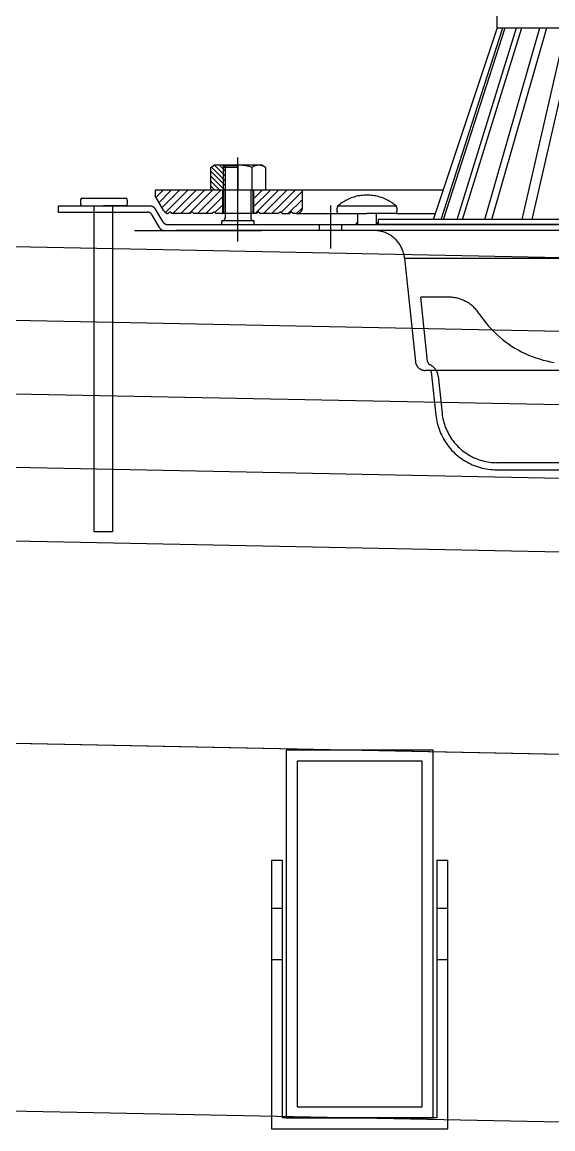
# Model space of a CAD drawing. Header units: centimetres. Extents: x 26200 to 152500, y -600 to 9300.
# Drawn here: x 135477.87 to 135492.3, y 6110.91 to 6141 of the extents above; entities that cross this region are included whole.
import ezdxf

# ---------------------------------------------------------------- set-up
doc = ezdxf.new("R2010")
doc.units = ezdxf.units.CM
doc.layers.add('ROTAS-MIMARI-KESIT', color=8, linetype='Continuous')

msp = doc.modelspace()

# ---------------------------------------------------------------- linework, layer by layer
at = {"layer": 'ROTAS-MIMARI-KESIT'}
for points in [[(132727.203, 6189.909), (135502.043, 6134.412)], [(132727.163, 6187.909), (135502.083, 6132.41)], [(132727.123, 6185.91), (135502.043, 6130.411)], [(132727.083, 6183.91), (135502.083, 6128.41)], [(132727.043, 6181.911), (135502.043, 6126.41)], [(132727.043, 6176.41), (135502.043, 6120.909)], [(135490.787, 6140.852), (135490.787, 6141.553)], [(135489.057, 6135.636), (135490.789, 6140.856)], [(135489.263, 6135.635), (135490.938, 6140.852)], [(135489.322, 6135.635), (135490.998, 6140.852)], [(135489.699, 6135.635), (135491.31, 6140.852)], [(135489.841, 6135.638), (135491.45, 6140.852)], [(135490.446, 6135.638), (135491.942, 6140.852)], [(135490.641, 6135.638), (135492.137, 6140.852)], [(135490.787, 6140.852), (135502.045, 6140.852)], [(135491.461, 6135.638), (135492.662, 6140.852)], [(135491.734, 6135.638), (135492.936, 6140.852)], [(135483.736, 6135.04), (135483.736, 6137.318)], [(135482.986, 6137.054), (135483.086, 6137.112)], [(135482.986, 6137.054), (135482.986, 6136.432)], [(135483.386, 6136.556), (135482.986, 6136.956)], [(135483.386, 6136.691), (135483.009, 6137.068)], [(135484.386, 6137.112), (135483.086, 6137.112)], [(135483.386, 6136.825), (135483.1, 6137.112)], [(135483.386, 6136.96), (135483.234, 6137.112)], [(135483.336, 6137.112), (135483.336, 6135.797)], [(135483.386, 6137.097), (135483.336, 6137.047)], [(135483.736, 6137.047), (135483.336, 6137.047)], [(135483.386, 6137.095), (135483.369, 6137.112)], [(135483.386, 6137.112), (135483.386, 6135.677)], [(135483.736, 6137.097), (135483.386, 6137.097)], [(135484.112, 6137.054), (135484.071, 6137.066), (135484.03, 6137.077), (135483.989, 6137.086), (135483.947, 6137.094), (135483.905, 6137.1), (135483.863, 6137.106), (135483.821, 6137.109), (135483.779, 6137.111), (135483.736, 6137.112)], [(135483.736, 6137.097), (135483.736, 6136.432)], [(135484.487, 6137.054), (135484.477, 6137.06), (135484.468, 6137.066), (135484.458, 6137.072), (135484.448, 6137.077), (135484.437, 6137.082), (135484.427, 6137.087), (135484.416, 6137.091), (135484.406, 6137.095), (135484.395, 6137.098), (135484.384, 6137.101), (135484.373, 6137.104), (135484.362, 6137.106), (135484.35, 6137.108), (135484.339, 6137.11), (135484.328, 6137.111), (135484.316, 6137.112), (135484.305, 6137.112), (135484.294, 6137.112), (135484.282, 6137.112), (135484.271, 6137.111), (135484.26, 6137.11), (135484.248, 6137.108), (135484.237, 6137.106), (135484.226, 6137.104), (135484.215, 6137.101), (135484.204, 6137.098), (135484.193, 6137.095), (135484.182, 6137.091), (135484.172, 6137.087), (135484.161, 6137.082), (135484.151, 6137.077), (135484.141, 6137.072), (135484.131, 6137.066), (135484.121, 6137.06), (135484.112, 6137.054)], [(135484.112, 6137.054), (135484.112, 6136.432)], [(135484.487, 6137.054), (135484.386, 6137.112)], [(135484.487, 6137.054), (135484.487, 6136.432)], [(135483.376, 6136.432), (135482.986, 6136.822)], [(135483.241, 6136.432), (135482.986, 6136.687)], [(135483.106, 6136.432), (135482.986, 6136.552)], [(135481.486, 6136.432), (135481.486, 6136.282)], [(135485.486, 6136.432), (135481.486, 6136.432)], [(135481.723, 6135.872), (135481.486, 6136.282)], [(135481.509, 6136.242), (135481.699, 6136.432)], [(135481.591, 6136.1), (135481.923, 6136.432)], [(135481.674, 6135.958), (135482.148, 6136.432)], [(135481.766, 6135.825), (135482.372, 6136.432)], [(135481.962, 6135.797), (135482.597, 6136.432)], [(135482.186, 6135.797), (135482.821, 6136.432)], [(135482.411, 6135.797), (135483.046, 6136.432)], [(135482.635, 6135.797), (135483.27, 6136.432)], [(135482.86, 6135.797), (135483.311, 6136.249)], [(135483.311, 6136.432), (135483.311, 6135.797)], [(135483.386, 6135.797), (135483.386, 6136.432)], [(135484.086, 6136.432), (135484.086, 6135.677)], [(135484.136, 6136.432), (135484.136, 6135.797)], [(135484.161, 6136.432), (135484.161, 6135.797)], [(135484.161, 6136.425), (135484.168, 6136.432)], [(135484.161, 6136.201), (135484.393, 6136.432)], [(135484.161, 6135.976), (135484.617, 6136.432)], [(135484.207, 6135.797), (135484.842, 6136.432)], [(135484.431, 6135.797), (135485.066, 6136.432)], [(135484.656, 6135.797), (135485.291, 6136.432)], [(135484.908, 6135.825), (135485.486, 6136.403)], [(135485.486, 6135.947), (135485.486, 6136.432)], [(135489.32, 6136.432), (135485.486, 6136.432)], [(135487.244, 6136.297), (135487.204, 6136.297), (135487.165, 6136.295), (135487.125, 6136.292), (135487.086, 6136.288), (135487.046, 6136.282), (135487.007, 6136.275), (135486.968, 6136.267), (135486.93, 6136.257), (135486.892, 6136.247), (135486.854, 6136.234), (135486.816, 6136.221), (135486.779, 6136.207), (135486.743, 6136.191), (135486.707, 6136.174), (135486.672, 6136.156), (135486.637, 6136.136), (135486.603, 6136.116), (135486.57, 6136.094), (135486.537, 6136.071), (135486.505, 6136.048), (135486.474, 6136.023), (135486.444, 6135.997)], [(135488.044, 6135.997), (135488.014, 6136.023), (135487.983, 6136.048), (135487.951, 6136.071), (135487.919, 6136.094), (135487.885, 6136.116), (135487.851, 6136.136), (135487.816, 6136.156), (135487.781, 6136.174), (135487.745, 6136.191), (135487.709, 6136.207), (135487.672, 6136.221), (135487.634, 6136.234), (135487.597, 6136.247), (135487.558, 6136.257), (135487.52, 6136.267), (135487.481, 6136.275), (135487.442, 6136.282), (135487.403, 6136.288), (135487.363, 6136.292), (135487.323, 6136.295), (135487.284, 6136.297), (135487.244, 6136.297)], [(135478.847, 6135.997), (135478.847, 6135.837)], [(135481.355, 6135.997), (135478.847, 6135.997)], [(135479.47, 6136.207), (135479.466, 6136.199), (135479.463, 6136.19), (135479.461, 6136.182), (135479.458, 6136.173), (135479.456, 6136.165), (135479.454, 6136.156), (135479.453, 6136.147), (135479.451, 6136.138), (135479.45, 6136.129), (135479.45, 6136.12), (135479.45, 6136.112), (135479.45, 6136.103), (135479.45, 6136.094), (135479.45, 6136.085), (135479.451, 6136.076), (135479.453, 6136.067), (135479.454, 6136.058), (135479.456, 6136.05), (135479.458, 6136.041), (135479.461, 6136.032), (135479.463, 6136.024), (135479.466, 6136.015), (135479.47, 6136.007)], [(135479.472, 6136.207), (135479.469, 6136.199), (135479.466, 6136.19), (135479.463, 6136.182), (135479.461, 6136.173), (135479.459, 6136.165), (135479.457, 6136.156), (135479.455, 6136.147), (135479.454, 6136.138), (135479.453, 6136.129), (135479.453, 6136.12), (135479.452, 6136.112), (135479.452, 6136.103), (135479.453, 6136.094), (135479.453, 6136.085), (135479.454, 6136.076), (135479.455, 6136.067), (135479.457, 6136.058), (135479.459, 6136.05), (135479.461, 6136.041), (135479.463, 6136.032), (135479.466, 6136.024), (135479.469, 6136.015), (135479.472, 6136.007)], [(135480.714, 6136.207), (135479.47, 6136.207)], [(135479.47, 6136.007), (135480.077, 6136.007)], [(135479.827, 6127.138), (135479.827, 6135.997)], [(135480.714, 6136.007), (135480.077, 6136.007)], [(135480.327, 6135.997), (135480.327, 6127.138)], [(135480.714, 6136.007), (135480.717, 6136.015), (135480.72, 6136.024), (135480.723, 6136.032), (135480.725, 6136.041), (135480.727, 6136.05), (135480.729, 6136.058), (135480.731, 6136.067), (135480.732, 6136.076), (135480.733, 6136.085), (135480.733, 6136.094), (135480.734, 6136.103), (135480.734, 6136.112), (135480.733, 6136.12), (135480.733, 6136.129), (135480.732, 6136.138), (135480.731, 6136.147), (135480.729, 6136.156), (135480.727, 6136.165), (135480.725, 6136.173), (135480.723, 6136.182), (135480.72, 6136.19), (135480.717, 6136.199), (135480.714, 6136.207)], [(135481.494, 6135.917), (135481.491, 6135.922), (135481.488, 6135.926), (135481.485, 6135.931), (135481.482, 6135.935), (135481.479, 6135.939), (135481.475, 6135.943), (135481.471, 6135.947), (135481.468, 6135.951), (135481.464, 6135.955), (135481.46, 6135.958), (135481.455, 6135.962), (135481.451, 6135.965), (135481.447, 6135.968), (135481.442, 6135.971), (135481.438, 6135.974), (135481.433, 6135.977), (135481.428, 6135.979), (135481.423, 6135.982), (135481.418, 6135.984), (135481.413, 6135.986), (135481.408, 6135.988), (135481.403, 6135.99), (135481.398, 6135.991), (135481.393, 6135.993), (135481.388, 6135.994), (135481.382, 6135.995), (135481.377, 6135.996), (135481.372, 6135.996), (135481.366, 6135.997), (135481.361, 6135.997), (135481.355, 6135.997)], [(135483.11, 6135.823), (135483.311, 6136.024)], [(135485.105, 6135.797), (135485.486, 6136.178)], [(135485.329, 6135.797), (135485.486, 6135.954)], [(135485.336, 6135.797), (135485.342, 6135.797), (135485.347, 6135.797), (135485.352, 6135.798), (135485.357, 6135.798), (135485.362, 6135.799), (135485.367, 6135.8), (135485.372, 6135.801), (135485.377, 6135.803), (135485.382, 6135.804), (135485.387, 6135.806), (135485.391, 6135.807), (135485.396, 6135.809), (135485.401, 6135.812), (135485.405, 6135.814), (135485.41, 6135.816), (135485.414, 6135.819), (135485.419, 6135.822), (135485.423, 6135.824), (135485.427, 6135.827), (135485.431, 6135.831), (135485.435, 6135.834), (135485.439, 6135.837), (135485.442, 6135.841), (135485.446, 6135.845), (135485.449, 6135.848), (135485.453, 6135.852), (135485.456, 6135.856), (135485.459, 6135.861), (135485.462, 6135.865), (135485.465, 6135.869), (135485.467, 6135.873), (135485.47, 6135.878), (135485.472, 6135.883), (135485.474, 6135.887), (135485.476, 6135.892), (135485.478, 6135.897), (135485.479, 6135.902), (135485.481, 6135.907), (135485.482, 6135.912), (135485.483, 6135.916), (135485.484, 6135.922), (135485.485, 6135.927), (135485.486, 6135.932), (135485.486, 6135.937), (135485.486, 6135.942), (135485.486, 6135.947)], [(135486.257, 6134.846), (135486.257, 6136.016)], [(135486.444, 6135.997), (135486.441, 6135.989), (135486.438, 6135.98), (135486.435, 6135.972), (135486.433, 6135.963), (135486.431, 6135.955), (135486.429, 6135.946), (135486.427, 6135.937), (135486.426, 6135.928), (135486.425, 6135.919), (135486.424, 6135.91), (135486.424, 6135.901), (135486.424, 6135.893), (135486.424, 6135.884), (135486.425, 6135.875), (135486.426, 6135.866), (135486.427, 6135.857), (135486.429, 6135.848), (135486.431, 6135.839), (135486.433, 6135.831), (135486.435, 6135.822), (135486.438, 6135.814), (135486.441, 6135.805), (135486.444, 6135.797)], [(135488.044, 6135.997), (135486.444, 6135.997)], [(135488.044, 6135.797), (135488.047, 6135.805), (135488.05, 6135.814), (135488.053, 6135.822), (135488.055, 6135.831), (135488.058, 6135.839), (135488.059, 6135.848), (135488.061, 6135.857), (135488.062, 6135.866), (135488.063, 6135.875), (135488.064, 6135.884), (135488.064, 6135.893), (135488.064, 6135.901), (135488.064, 6135.91), (135488.063, 6135.919), (135488.062, 6135.928), (135488.061, 6135.937), (135488.059, 6135.946), (135488.058, 6135.955), (135488.055, 6135.963), (135488.053, 6135.972), (135488.05, 6135.98), (135488.047, 6135.989), (135488.044, 6135.997)], [(135478.847, 6135.837), (135481.263, 6135.837)], [(135481.402, 6135.757), (135481.399, 6135.762), (135481.396, 6135.766), (135481.393, 6135.771), (135481.39, 6135.775), (135481.386, 6135.779), (135481.383, 6135.783), (135481.379, 6135.787), (135481.375, 6135.791), (135481.371, 6135.795), (135481.367, 6135.798), (135481.363, 6135.802), (135481.359, 6135.805), (135481.354, 6135.808), (135481.35, 6135.811), (135481.345, 6135.814), (135481.341, 6135.817), (135481.336, 6135.819), (135481.331, 6135.822), (135481.326, 6135.824), (135481.321, 6135.826), (135481.316, 6135.828), (135481.311, 6135.83), (135481.306, 6135.831), (135481.3, 6135.833), (135481.295, 6135.834), (135481.29, 6135.835), (135481.285, 6135.836), (135481.279, 6135.836), (135481.274, 6135.837), (135481.268, 6135.837), (135481.263, 6135.837)], [(135481.598, 6135.417), (135481.402, 6135.757)], [(135481.69, 6135.577), (135481.494, 6135.917)], [(135481.723, 6135.872), (135481.726, 6135.868), (135481.729, 6135.863), (135481.732, 6135.859), (135481.735, 6135.855), (135481.738, 6135.851), (135481.741, 6135.847), (135481.745, 6135.843), (135481.749, 6135.839), (135481.752, 6135.836), (135481.756, 6135.832), (135481.76, 6135.829), (135481.765, 6135.826), (135481.769, 6135.823), (135481.773, 6135.82), (135481.778, 6135.817), (135481.782, 6135.815), (135481.787, 6135.812), (135481.792, 6135.81), (135481.796, 6135.808), (135481.801, 6135.806), (135481.806, 6135.805), (135481.811, 6135.803), (135481.816, 6135.802), (135481.821, 6135.8), (135481.826, 6135.799), (135481.831, 6135.799), (135481.837, 6135.798)], [(135481.886, 6135.847), (135481.837, 6135.798)], [(135481.936, 6135.797), (135481.886, 6135.847)], [(135482.436, 6135.797), (135481.936, 6135.797)], [(135482.486, 6135.847), (135482.436, 6135.797)], [(135482.536, 6135.797), (135482.486, 6135.847)], [(135483.036, 6135.797), (135482.536, 6135.797)], [(135483.086, 6135.847), (135483.036, 6135.797)], [(135483.136, 6135.797), (135483.086, 6135.847)], [(135483.336, 6135.797), (135483.136, 6135.797)], [(135483.306, 6135.597), (135483.309, 6135.597), (135483.312, 6135.597), (135483.315, 6135.597), (135483.317, 6135.598), (135483.32, 6135.598), (135483.323, 6135.599), (135483.325, 6135.599), (135483.328, 6135.6), (135483.331, 6135.601), (135483.333, 6135.602), (135483.336, 6135.603), (135483.338, 6135.604), (135483.341, 6135.605), (135483.343, 6135.606), (135483.346, 6135.607), (135483.348, 6135.609), (135483.35, 6135.61), (135483.353, 6135.612), (135483.355, 6135.613), (135483.357, 6135.615), (135483.359, 6135.617), (135483.361, 6135.619), (135483.363, 6135.62), (135483.365, 6135.622), (135483.367, 6135.624), (135483.368, 6135.627), (135483.37, 6135.629), (135483.372, 6135.631), (135483.373, 6135.633), (135483.375, 6135.635), (135483.376, 6135.638), (135483.377, 6135.64), (135483.379, 6135.643), (135483.38, 6135.645), (135483.381, 6135.648), (135483.382, 6135.65), (135483.383, 6135.653), (135483.383, 6135.655), (135483.384, 6135.658), (135483.385, 6135.661), (135483.385, 6135.663), (135483.386, 6135.666), (135483.386, 6135.669), (135483.386, 6135.672), (135483.386, 6135.674), (135483.386, 6135.677)], [(135483.309, 6135.797), (135483.311, 6135.8)], [(135484.136, 6135.797), (135483.336, 6135.797)], [(135484.086, 6135.677), (135484.086, 6135.674), (135484.087, 6135.672), (135484.087, 6135.669), (135484.087, 6135.666), (135484.088, 6135.663), (135484.088, 6135.661), (135484.089, 6135.658), (135484.089, 6135.655), (135484.09, 6135.653), (135484.091, 6135.65), (135484.092, 6135.648), (135484.093, 6135.645), (135484.094, 6135.643), (135484.095, 6135.64), (135484.097, 6135.638), (135484.098, 6135.635), (135484.1, 6135.633), (135484.101, 6135.631), (135484.103, 6135.629), (135484.104, 6135.627), (135484.106, 6135.624), (135484.108, 6135.622), (135484.11, 6135.62), (135484.112, 6135.619), (135484.114, 6135.617), (135484.116, 6135.615), (135484.118, 6135.613), (135484.12, 6135.612), (135484.123, 6135.61), (135484.125, 6135.609), (135484.127, 6135.607), (135484.13, 6135.606), (135484.132, 6135.605), (135484.135, 6135.604), (135484.137, 6135.603), (135484.14, 6135.602), (135484.142, 6135.601), (135484.145, 6135.6), (135484.147, 6135.599), (135484.15, 6135.599), (135484.153, 6135.598), (135484.156, 6135.598), (135484.158, 6135.597), (135484.161, 6135.597), (135484.164, 6135.597), (135484.166, 6135.597)], [(135484.236, 6135.797), (135484.136, 6135.797)], [(135484.286, 6135.847), (135484.236, 6135.797)], [(135484.336, 6135.797), (135484.286, 6135.847)], [(135484.836, 6135.797), (135484.336, 6135.797)], [(135484.886, 6135.847), (135484.836, 6135.797)], [(135484.936, 6135.797), (135484.886, 6135.847)], [(135484.936, 6135.797), (135485.136, 6135.797)], [(135485.186, 6135.847), (135485.136, 6135.797)], [(135485.236, 6135.797), (135485.186, 6135.847)], [(135485.236, 6135.797), (135485.186, 6135.847)], [(135485.336, 6135.797), (135485.236, 6135.797)], [(135485.329, 6135.797), (135486.443, 6135.797)], [(135486.444, 6135.797), (135487.244, 6135.797)], [(135486.994, 6135.497), (135486.994, 6135.797)], [(135488.044, 6135.797), (135487.244, 6135.797)], [(135487.494, 6135.797), (135487.494, 6135.497)], [(135487.545, 6135.632), (135487.545, 6135.497)], [(135502.045, 6135.632), (135487.545, 6135.632)], [(135488.043, 6135.797), (135489.109, 6135.797)], [(135488.913, 6135.632), (135488.853, 6135.632)], [(135480.921, 6135.339), (135484.373, 6135.339)], [(135481.598, 6135.417), (135481.601, 6135.412), (135481.604, 6135.408), (135481.607, 6135.403), (135481.61, 6135.399), (135481.613, 6135.395), (135481.617, 6135.391), (135481.62, 6135.387), (135481.624, 6135.383), (135481.628, 6135.379), (135481.632, 6135.376), (135481.636, 6135.372), (135481.641, 6135.369), (135481.645, 6135.366), (135481.649, 6135.363), (135481.654, 6135.36), (135481.659, 6135.357), (135481.664, 6135.355), (135481.668, 6135.352), (135481.673, 6135.35), (135481.678, 6135.348), (135481.683, 6135.346), (135481.689, 6135.344), (135481.694, 6135.343), (135481.699, 6135.341), (135481.704, 6135.34), (135481.71, 6135.339), (135481.715, 6135.338), (135481.72, 6135.338), (135481.726, 6135.337), (135481.731, 6135.337), (135481.736, 6135.337)], [(135481.69, 6135.577), (135481.693, 6135.572), (135481.696, 6135.568), (135481.699, 6135.563), (135481.702, 6135.559), (135481.706, 6135.555), (135481.709, 6135.551), (135481.713, 6135.547), (135481.717, 6135.543), (135481.721, 6135.539), (135481.725, 6135.536), (135481.729, 6135.532), (135481.733, 6135.529), (135481.737, 6135.526), (135481.742, 6135.523), (135481.746, 6135.52), (135481.751, 6135.517), (135481.756, 6135.515), (135481.761, 6135.512), (135481.766, 6135.51), (135481.771, 6135.508), (135481.776, 6135.506), (135481.781, 6135.504), (135481.786, 6135.503), (135481.791, 6135.501), (135481.797, 6135.5), (135481.802, 6135.499), (135481.807, 6135.498), (135481.813, 6135.498), (135481.818, 6135.497), (135481.823, 6135.497), (135481.829, 6135.497)], [(135481.736, 6135.337), (135482.057, 6135.337)], [(135481.829, 6135.497), (135482.161, 6135.497)], [(135481.829, 6135.497), (135521.925, 6135.497)], [(135516.656, 6135.337), (135482.057, 6135.337)], [(135483.296, 6135.497), (135483.296, 6135.597)], [(135483.306, 6135.597), (135483.3, 6135.597)], [(135484.166, 6135.597), (135483.306, 6135.597)], [(135484.176, 6135.597), (135484.166, 6135.597)], [(135484.176, 6135.497), (135484.176, 6135.597)], [(135485.957, 6135.337), (135485.957, 6135.497)], [(135486.557, 6135.337), (135486.557, 6135.497)], [(135486.994, 6135.548), (135486.992, 6135.548), (135486.991, 6135.548), (135486.989, 6135.548), (135486.987, 6135.548), (135486.985, 6135.547), (135486.984, 6135.547), (135486.982, 6135.547), (135486.98, 6135.546), (135486.979, 6135.546), (135486.977, 6135.545), (135486.975, 6135.545), (135486.974, 6135.544), (135486.972, 6135.543), (135486.971, 6135.542), (135486.969, 6135.542), (135486.968, 6135.541), (135486.966, 6135.54), (135486.965, 6135.539), (135486.963, 6135.538), (135486.962, 6135.537), (135486.961, 6135.535), (135486.959, 6135.534), (135486.958, 6135.533), (135486.957, 6135.532), (135486.956, 6135.531), (135486.954, 6135.529), (135486.953, 6135.528), (135486.952, 6135.526), (135486.951, 6135.525), (135486.95, 6135.524), (135486.95, 6135.522), (135486.949, 6135.521), (135486.948, 6135.519), (135486.947, 6135.517), (135486.947, 6135.516), (135486.946, 6135.514), (135486.945, 6135.512), (135486.945, 6135.511), (135486.944, 6135.509), (135486.944, 6135.507), (135486.944, 6135.506), (135486.943, 6135.504), (135486.943, 6135.502), (135486.943, 6135.5), (135486.943, 6135.499), (135486.943, 6135.497)], [(135488.267, 6134.584), (135488.263, 6134.612), (135488.259, 6134.641), (135488.254, 6134.669), (135488.247, 6134.697), (135488.24, 6134.724), (135488.232, 6134.752), (135488.222, 6134.779), (135488.212, 6134.806), (135488.201, 6134.832), (135488.189, 6134.858), (135488.177, 6134.884), (135488.163, 6134.909), (135488.148, 6134.934), (135488.133, 6134.958), (135488.117, 6134.982), (135488.1, 6135.005), (135488.082, 6135.028), (135488.064, 6135.049), (135488.045, 6135.071), (135488.025, 6135.091), (135488.004, 6135.111), (135487.983, 6135.13), (135487.961, 6135.149), (135487.938, 6135.167), (135487.915, 6135.183), (135487.891, 6135.2), (135487.867, 6135.215), (135487.842, 6135.229), (135487.817, 6135.243), (135487.791, 6135.256), (135487.765, 6135.267), (135487.739, 6135.278), (135487.712, 6135.288), (135487.685, 6135.298), (135487.657, 6135.306), (135487.63, 6135.313), (135487.602, 6135.319), (135487.573, 6135.325), (135487.545, 6135.329), (135487.517, 6135.332), (135487.488, 6135.335), (135487.459, 6135.336), (135487.431, 6135.337)], [(135487.545, 6135.497), (135487.545, 6135.499), (135487.545, 6135.5), (135487.545, 6135.502), (135487.545, 6135.504), (135487.544, 6135.506), (135487.544, 6135.507), (135487.544, 6135.509), (135487.543, 6135.511), (135487.543, 6135.512), (135487.542, 6135.514), (135487.542, 6135.516), (135487.541, 6135.517), (135487.54, 6135.519), (135487.539, 6135.521), (135487.539, 6135.522), (135487.538, 6135.524), (135487.537, 6135.525), (135487.536, 6135.526), (135487.535, 6135.528), (135487.534, 6135.529), (135487.533, 6135.531), (135487.531, 6135.532), (135487.53, 6135.533), (135487.529, 6135.534), (135487.528, 6135.535), (135487.526, 6135.537), (135487.525, 6135.538), (135487.523, 6135.539), (135487.522, 6135.54), (135487.521, 6135.541), (135487.519, 6135.542), (135487.518, 6135.542), (135487.516, 6135.543), (135487.514, 6135.544), (135487.513, 6135.545), (135487.511, 6135.545), (135487.509, 6135.546), (135487.508, 6135.546), (135487.506, 6135.547), (135487.504, 6135.547), (135487.503, 6135.547), (135487.501, 6135.548), (135487.499, 6135.548), (135487.498, 6135.548), (135487.496, 6135.548), (135487.494, 6135.548)], [(135502.045, 6135.497), (135487.545, 6135.497)], [(135488.267, 6134.584), (135488.563, 6131.766)], [(135488.267, 6134.584), (135515.823, 6134.584)], [(135488.891, 6131.773), (135488.707, 6133.523)], [(135489.461, 6133.523), (135488.707, 6133.523)], [(135490.298, 6133.07), (135490.279, 6133.098), (135490.259, 6133.126), (135490.238, 6133.153), (135490.216, 6133.179), (135490.193, 6133.204), (135490.169, 6133.229), (135490.145, 6133.253), (135490.119, 6133.276), (135490.093, 6133.298), (135490.066, 6133.319), (135490.039, 6133.339), (135490.011, 6133.359), (135489.982, 6133.377), (135489.952, 6133.394), (135489.922, 6133.41), (135489.891, 6133.426), (135489.86, 6133.44), (135489.829, 6133.453), (135489.797, 6133.465), (135489.764, 6133.476), (135489.732, 6133.486), (135489.698, 6133.494), (135489.665, 6133.502), (135489.632, 6133.508), (135489.598, 6133.514), (135489.564, 6133.518), (135489.53, 6133.521), (135489.496, 6133.522), (135489.461, 6133.523)], [(135490.298, 6133.07), (135490.357, 6132.984), (135490.418, 6132.9), (135490.483, 6132.818), (135490.55, 6132.738), (135490.62, 6132.661), (135490.692, 6132.586), (135490.767, 6132.514), (135490.845, 6132.444), (135490.925, 6132.377), (135491.007, 6132.313), (135491.091, 6132.252), (135491.178, 6132.194), (135491.266, 6132.139), (135491.356, 6132.087), (135491.448, 6132.038), (135491.542, 6131.992), (135491.637, 6131.95), (135491.734, 6131.911), (135491.832, 6131.875), (135491.931, 6131.843), (135492.031, 6131.814), (135492.132, 6131.789), (135492.234, 6131.767), (135492.336, 6131.749)], [(135488.563, 6131.766), (135488.564, 6131.757), (135488.566, 6131.749), (135488.567, 6131.74), (135488.569, 6131.731), (135488.572, 6131.723), (135488.574, 6131.714), (135488.577, 6131.706), (135488.58, 6131.697), (135488.583, 6131.689), (135488.587, 6131.681), (135488.591, 6131.673), (135488.595, 6131.665), (135488.6, 6131.658), (135488.605, 6131.65), (135488.61, 6131.643), (135488.615, 6131.636), (135488.62, 6131.629), (135488.626, 6131.622), (135488.632, 6131.615), (135488.638, 6131.609), (135488.645, 6131.603), (135488.651, 6131.597), (135488.658, 6131.591), (135488.665, 6131.586), (135488.672, 6131.581), (135488.679, 6131.576), (135488.687, 6131.571), (135488.695, 6131.566), (135488.702, 6131.562), (135488.71, 6131.558), (135488.718, 6131.555), (135488.727, 6131.551), (135488.735, 6131.548), (135488.743, 6131.545), (135488.752, 6131.543), (135488.76, 6131.54), (135488.769, 6131.538), (135488.778, 6131.537), (135488.787, 6131.535), (135488.795, 6131.534), (135488.804, 6131.534), (135488.813, 6131.533), (135488.822, 6131.533)], [(135488.891, 6131.773), (135488.891, 6131.77), (135488.892, 6131.766), (135488.892, 6131.763), (135488.893, 6131.759), (135488.894, 6131.756), (135488.895, 6131.753), (135488.896, 6131.75), (135488.897, 6131.746), (135488.899, 6131.743), (135488.9, 6131.74), (135488.902, 6131.737), (135488.903, 6131.734), (135488.905, 6131.731), (135488.907, 6131.728), (135488.909, 6131.725), (135488.911, 6131.722), (135488.913, 6131.72), (135488.915, 6131.717), (135488.918, 6131.715), (135488.92, 6131.712), (135488.923, 6131.71), (135488.925, 6131.707), (135488.928, 6131.705), (135488.931, 6131.703), (135488.934, 6131.701), (135488.936, 6131.699), (135488.939, 6131.697), (135488.942, 6131.696), (135488.946, 6131.694), (135488.949, 6131.693)], [(135515.268, 6131.533), (135488.822, 6131.533)], [(135489.18, 6131.371), (135489.179, 6131.384), (135489.176, 6131.398), (135489.174, 6131.412), (135489.171, 6131.425), (135489.167, 6131.438), (135489.163, 6131.452), (135489.159, 6131.465), (135489.154, 6131.478), (135489.148, 6131.49), (135489.143, 6131.503), (135489.136, 6131.515), (135489.13, 6131.527), (135489.123, 6131.539), (135489.115, 6131.551), (135489.107, 6131.562), (135489.099, 6131.573), (135489.09, 6131.584), (135489.081, 6131.595), (135489.072, 6131.605), (135489.062, 6131.615), (135489.052, 6131.624), (135489.042, 6131.633), (135489.031, 6131.642), (135489.02, 6131.651), (135489.009, 6131.659), (135488.997, 6131.666), (135488.985, 6131.673), (135488.973, 6131.68), (135488.961, 6131.687), (135488.949, 6131.693)], [(135488.992, 6131.497), (135488.992, 6131.499), (135488.991, 6131.5), (135488.991, 6131.501), (135488.991, 6131.503), (135488.991, 6131.504), (135488.99, 6131.505), (135488.99, 6131.506), (135488.989, 6131.508), (135488.989, 6131.509), (135488.988, 6131.51), (135488.988, 6131.511), (135488.987, 6131.513), (135488.986, 6131.514), (135488.985, 6131.515), (135488.985, 6131.516), (135488.984, 6131.517), (135488.983, 6131.518), (135488.982, 6131.519), (135488.981, 6131.52), (135488.98, 6131.521), (135488.979, 6131.522), (135488.978, 6131.523), (135488.977, 6131.524), (135488.976, 6131.525), (135488.975, 6131.526), (135488.974, 6131.527), (135488.973, 6131.527), (135488.972, 6131.528), (135488.97, 6131.529), (135488.969, 6131.529), (135488.968, 6131.53), (135488.967, 6131.53), (135488.965, 6131.531), (135488.964, 6131.531), (135488.963, 6131.532), (135488.961, 6131.532), (135488.96, 6131.532), (135488.959, 6131.532), (135488.957, 6131.533), (135488.956, 6131.533), (135488.955, 6131.533), (135488.953, 6131.533), (135488.952, 6131.533)], [(135488.992, 6131.497), (135489.116, 6130.318)], [(135489.18, 6131.371), (135489.286, 6130.366)], [(135489.116, 6130.318), (135489.123, 6130.262), (135489.131, 6130.206), (135489.142, 6130.15), (135489.155, 6130.095), (135489.169, 6130.04), (135489.185, 6129.986), (135489.204, 6129.933), (135489.224, 6129.88), (135489.245, 6129.827), (135489.269, 6129.776), (135489.294, 6129.725), (135489.321, 6129.675), (135489.35, 6129.626), (135489.38, 6129.579), (135489.412, 6129.532), (135489.446, 6129.486), (135489.481, 6129.442), (135489.517, 6129.398), (135489.555, 6129.356), (135489.595, 6129.316), (135489.635, 6129.276), (135489.678, 6129.238), (135489.721, 6129.202), (135489.766, 6129.167), (135489.811, 6129.134), (135489.858, 6129.102), (135489.906, 6129.071), (135489.955, 6129.043), (135490.005, 6129.016), (135490.056, 6128.991), (135490.107, 6128.967), (135490.16, 6128.946), (135490.213, 6128.926), (135490.266, 6128.908), (135490.321, 6128.892), (135490.375, 6128.877), (135490.431, 6128.865), (135490.486, 6128.854), (135490.542, 6128.846), (135490.599, 6128.839), (135490.655, 6128.834), (135490.712, 6128.831), (135490.768, 6128.83)], [(135489.286, 6130.366), (135489.292, 6130.315), (135489.3, 6130.265), (135489.31, 6130.215), (135489.321, 6130.165), (135489.334, 6130.115), (135489.349, 6130.066), (135489.365, 6130.018), (135489.383, 6129.97), (135489.403, 6129.923), (135489.424, 6129.876), (135489.447, 6129.831), (135489.471, 6129.786), (135489.497, 6129.741), (135489.525, 6129.698), (135489.553, 6129.656), (135489.584, 6129.615), (135489.615, 6129.575), (135489.648, 6129.536), (135489.683, 6129.498), (135489.718, 6129.461), (135489.755, 6129.425), (135489.793, 6129.391), (135489.832, 6129.358), (135489.872, 6129.327), (135489.914, 6129.297), (135489.956, 6129.268), (135489.999, 6129.241), (135490.043, 6129.215), (135490.088, 6129.191), (135490.134, 6129.168), (135490.181, 6129.147), (135490.228, 6129.127), (135490.276, 6129.109), (135490.325, 6129.093), (135490.374, 6129.078), (135490.423, 6129.065), (135490.473, 6129.054), (135490.523, 6129.045), (135490.574, 6129.037), (135490.624, 6129.031), (135490.675, 6129.026), (135490.726, 6129.024), (135490.778, 6129.023)], [(135492.857, 6129.023), (135490.778, 6129.023)], [(135490.768, 6128.83), (135513.322, 6128.83)], [(135480.327, 6127.138), (135479.827, 6127.138)], [(135421.71, 6122.516), (135502.043, 6120.909)], [(135484.643, 6116.909), (135484.943, 6116.909)], [(135489.143, 6116.909), (135489.443, 6116.909)], [(135484.643, 6115.509), (135484.943, 6115.509)], [(135489.143, 6115.509), (135489.443, 6115.509)], [(135421.71, 6112.514), (135502.043, 6110.907)]]:
    msp.add_lwpolyline(points, dxfattribs=at)
for points in [[(135485.043, 6111.209), (135489.043, 6111.209), (135489.043, 6121.209), (135485.043, 6121.209)], [(135485.343, 6111.509), (135488.743, 6111.509), (135488.743, 6120.909), (135485.343, 6120.909)], [(135489.143, 6111.209), (135484.943, 6111.209), (135484.943, 6118.209), (135484.643, 6118.209), (135484.643, 6110.909), (135489.443, 6110.909), (135489.443, 6118.209), (135489.143, 6118.209)]]:
    msp.add_lwpolyline(points, close=True, dxfattribs=at)

doc.saveas('drawing.dxf')
